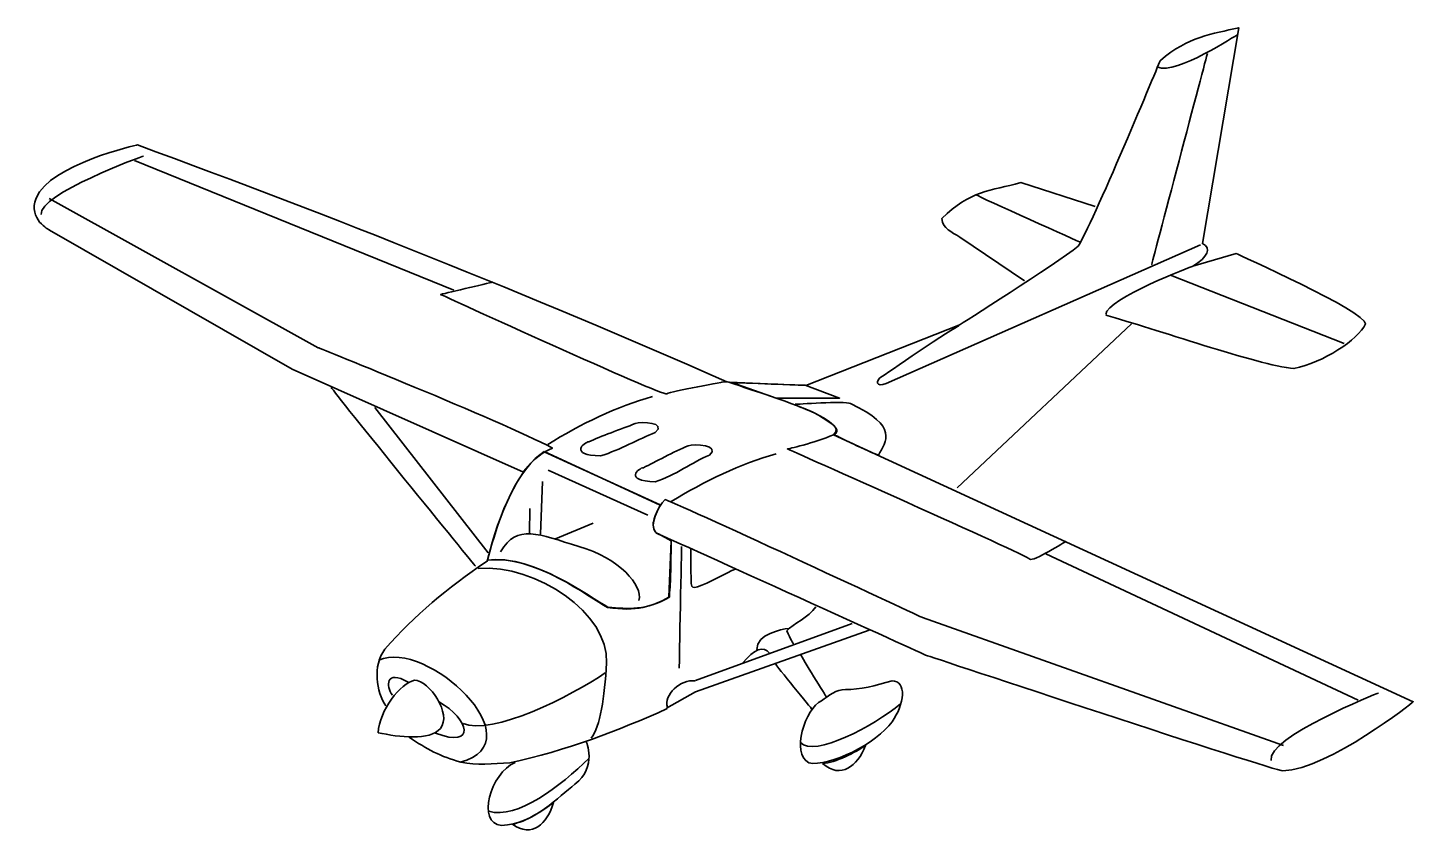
# Model space of a CAD drawing. Header units: inches. Extents: x 26 to 2962, y -2366 to -649.
import ezdxf

# ---------------------------------------------------------------- set-up
doc = ezdxf.new("R2010")
doc.units = ezdxf.units.IN
doc.header["$MEASUREMENT"] = 0
doc.layers.add('Layer 1', color=7, linetype='Continuous')

# ---------------------------------------------------------------- blocks, each defined once
blk = doc.blocks.new('block 2')
at = {"layer": 'Layer 1', "color": 7, "lineweight": 35}
for points in [[(929.3, -1204.7), (252.3, -930.2)], [(2447.7, -1172.9), (2816, -1317.8)], [(2365.2, -1276.6), (1995.6, -1623.6)], [(761.4, -1453.4), (1001.7, -1761.7)], [(1120.8, -1547.8), (1366.2, -1660)], [(1117.1, -1610.4), (1112.8, -1722.2)], [(1129.1, -1586), (1340.5, -1681.7)], [(1090.3, -1667.6), (1089.5, -1720.1)], [(1224.4, -1698.6), (1144.9, -1731.6)], [(2845.3, -2073.4), (2183.4, -1763.2)], [(1809.5, -1925.4), (1441.2, -2055.7), (1380, -2090.3)], [(1773.6, -1910.8), (1441.2, -2031.8)]]:
    blk.add_lwpolyline(points, dxfattribs=at)
for points, knots in [([(1497, -1398.9), (1497, -1398.9), (1675.2, -1406.9), (1675.2, -1406.9), (1675.2, -1406.9), (1999.6, -1279.2), (1999.6, -1279.2), (1999.6, -1279.2), (2204.4, -1150.1), (2252.2, -1111.7), (2277.9, -1075.8), (2426.4, -718.1), (2426.4, -718.1), (2485.8, -667.2), (2535.9, -662.7), (2592.6, -649), (2592.6, -649), (2515.5, -1106.4), (2515.5, -1106.4), (2536.3, -1116.6), (2526.6, -1134.7), (2495.5, -1154.2), (2495.5, -1154.2), (2587.3, -1127.6), (2587.3, -1127.6), (2587.3, -1127.6), (2863.4, -1251), (2861.2, -1276.6), (2845.3, -1310.1), (2771.8, -1358.3), (2709.6, -1371), (2631.8, -1363.7), (2410.4, -1285.2), (2310.7, -1257.9)], [0, 0, 0, 0, 1, 1, 1, 2, 2, 2, 3, 3, 3, 4, 4, 4, 5, 5, 5, 6, 6, 6, 7, 7, 7, 8, 8, 8, 9, 9, 9, 10, 10, 10, 11, 11, 11, 11]), ([(785.2, -2085.8), (764.7, -2055.1), (756.5, -2001.7), (783.1, -1965.3), (847.8, -1892.9), (912.5, -1837.4), (999.8, -1779.1), (1019.8, -1706.8), (1034.3, -1655.2), (1076.9, -1590.3), (1076.9, -1590.3), (586.8, -1372), (586.8, -1372), (586.8, -1372), (72.2, -1077.6), (72.2, -1077.6), (72.2, -1077.6), (26.1, -1055), (44, -1010.1), (72.9, -937.9), (258.6, -897.4), (258.6, -897.4), (678.7, -1051.4), (1080, -1211), (1507.7, -1398.9)], [0, 0, 0, 0, 1, 1, 1, 2, 2, 2, 3, 3, 3, 4, 4, 4, 5, 5, 5, 6, 6, 6, 7, 7, 7, 8, 8, 8, 8]), ([(2138.8, -1185.2), (2138.8, -1185.2), (2001.2, -1092.6), (2001.2, -1092.6), (1984, -1081), (1965.6, -1075.8), (1963.5, -1052.9), (2022.9, -994.4), (2067.2, -994.3), (2130.4, -977.2), (2130.4, -977.2), (2288.5, -1027.4), (2288.5, -1027.4)], [0, 0, 0, 0, 1, 1, 1, 2, 2, 2, 3, 3, 3, 4, 4, 4, 4]), ([(71.8, -1011.1), (71.8, -1011.1), (641.6, -1327), (641.6, -1327), (641.6, -1327), (1025.1, -1480.2), (1138, -1539.4), (1116.5, -1549.5), (1104.2, -1556.3), (1076.9, -1589.1)], [0, 0, 0, 0, 1, 1, 1, 2, 2, 2, 3, 3, 3, 3]), ([(1999.6, -1280.6), (1993, -1280.6), (1836.1, -1388.2), (1836.1, -1388.2), (1821.4, -1396.9), (1823.1, -1411.1), (1845.4, -1402.9), (1845.4, -1402.9), (2511.5, -1109), (2511.5, -1109)], [0, 0, 0, 0, 1, 1, 1, 2, 2, 2, 3, 3, 3, 3]), ([(1012, -1187.8), (1002.6, -1189.7), (901, -1214.1), (901, -1214.1), (901, -1214.1), (1373, -1430.4), (1380.5, -1424.7), (1388, -1419.1), (1506, -1398.4), (1506, -1398.4)], [0, 0, 0, 0, 1, 1, 1, 2, 2, 2, 3, 3, 3, 3]), ([(2226.7, -1736.9), (2226.7, -1736.9), (2155.2, -1782), (2149.6, -1774.5), (2143.9, -1767), (1636.2, -1541.3), (1636.2, -1541.3), (1636.2, -1541.3), (1692.8, -1529.3), (1734, -1511.2), (1749.4, -1494.8), (1728.8, -1487.7), (1702.1, -1469.9), (1676.4, -1452.8), (1506.5, -1398.4), (1506.5, -1398.4)], [0, 0, 0, 0, 1, 1, 1, 2, 2, 2, 3, 3, 3, 4, 4, 4, 5, 5, 5, 5]), ([(1518.6, -1400.9), (1533.6, -1401.2), (1673.9, -1406.5), (1673.9, -1406.5), (1673.9, -1406.5), (1746.7, -1433.5), (1746.7, -1433.5), (1746.7, -1433.5), (1612, -1434.1), (1612, -1434.1), (1612, -1434.1), (1518.6, -1400.9), (1518.6, -1400.9)], [0, 0, 0, 0, 1, 1, 1, 2, 2, 2, 3, 3, 3, 4, 4, 4, 4]), ([(1652.3, -1446.7), (1654.2, -1447.1), (1757, -1439.2), (1769.6, -1445.1), (1874, -1493.9), (1843.7, -1524.9), (1829.4, -1554.4), (1811.5, -1549.5), (1734.7, -1510.9), (1734.7, -1510.9), (1734.7, -1510.9), (1765.3, -1500.6), (1690.1, -1463.7), (1665.6, -1451.6), (1661.6, -1453.6), (1652.3, -1446.7)], [0, 0, 0, 0, 1, 1, 1, 2, 2, 2, 3, 3, 3, 4, 4, 4, 5, 5, 5, 5]), ([(1215.1, -1526.2), (1239, -1514.8), (1284.5, -1499.1), (1313.5, -1487.6), (1326.5, -1482.7), (1380.8, -1485.2), (1356.1, -1506.3), (1320.5, -1520.7), (1282.6, -1542.6), (1240.1, -1556.2), (1171.1, -1554.3), (1205.7, -1526.8), (1215.1, -1526.2)], [0, 0, 0, 0, 1, 1, 1, 2, 2, 2, 3, 3, 3, 4, 4, 4, 4]), ([(1733.4, -1511.2), (1733.4, -1511.2), (2962.4, -2077), (2962.4, -2077), (2962.4, -2077), (2784.4, -2219.5), (2685.7, -2223.2), (2669.7, -2223.8), (1930.5, -1978.6), (1930.5, -1978.6), (1930.5, -1978.6), (1402.5, -1738.7), (1357.4, -1719.3)], [0, 0, 0, 0, 1, 1, 1, 2, 2, 2, 3, 3, 3, 4, 4, 4, 4]), ([(1120.8, -1547.1), (1069.1, -1578.1), (1024.1, -1677), (1000.4, -1777.1), (1103.9, -1765.2), (1214, -1856.3), (1255, -1876.9), (1314.9, -1887.1), (1351.4, -1874), (1384.7, -1855.6), (1384.7, -1855.6), (1390, -1735.9), (1390, -1735.9), (1390, -1735.9), (1362.7, -1721.3), (1362.7, -1721.3), (1353, -1717.1), (1351.9, -1709.6), (1351.4, -1698.7), (1351.4, -1698.7), (1355.4, -1682.1), (1360.1, -1673.4), (1362.8, -1668.4), (1366.7, -1660.1), (1366.7, -1660.1), (1366.7, -1660.1), (1120.8, -1547.1), (1120.8, -1547.1)], [0, 0, 0, 0, 1, 1, 1, 2, 2, 2, 3, 3, 3, 4, 4, 4, 5, 5, 5, 6, 6, 6, 7, 7, 7, 8, 8, 8, 9, 9, 9, 9]), ([(1330.9, -1581), (1354.8, -1569.6), (1396.5, -1546.4), (1425.5, -1534.9), (1438.4, -1530), (1495.6, -1533.4), (1470.9, -1554.5), (1435.3, -1568.9), (1398.3, -1597.4), (1355.9, -1611), (1286.9, -1609.1), (1321.5, -1581.6), (1330.9, -1581)], [0, 0, 0, 0, 1, 1, 1, 2, 2, 2, 3, 3, 3, 4, 4, 4, 4]), ([(1356.9, -1718.3), (1342.4, -1702.8), (1361.4, -1664.9), (1376.8, -1648.5), (1431, -1669.3), (1922, -1898.6), (1922, -1898.6), (1922, -1898.6), (2687.3, -2169.3), (2687.3, -2169.3)], [0, 0, 0, 0, 1, 1, 1, 2, 2, 2, 3, 3, 3, 3]), ([(1028.2, -1759.3), (1063, -1698.4), (1108.6, -1722.6), (1194.1, -1747.7), (1280.7, -1773.2), (1329.5, -1830.2), (1321.5, -1862.1)], [0, 0, 0, 0, 1, 1, 1, 2, 2, 2, 2]), ([(999.9, -1776.8), (1096.2, -1764), (1218.9, -1855.7), (1255.8, -1876.6), (1297.8, -1880.3), (1338, -1884.2), (1385.9, -1855), (1389.1, -1810.2), (1388.5, -1810.2), (1389.9, -1734.4)], [0, 0, 0, 0, 1, 1, 1, 2, 2, 2, 3, 3, 3, 3]), ([(1431.3, -1753.8), (1431.8, -1766.7), (1431.5, -1815.4), (1432, -1826.7), (1432.5, -1836.2), (1437.4, -1835.6), (1445.4, -1833.7), (1468.4, -1826.2), (1508.9, -1802.2), (1525.8, -1796.1)], [0, 0, 0, 0, 1, 1, 1, 2, 2, 2, 3, 3, 3, 3]), ([(980.5, -1794.6), (1104, -1785.1), (1258.1, -1889.7), (1252.7, -1994.5), (1248.9, -2068.1), (1239.1, -2129.3), (1220.3, -2153.8)], [0, 0, 0, 0, 1, 1, 1, 2, 2, 2, 2]), ([(1696.3, -1876.1), (1681, -1897.9), (1648.2, -1911.3), (1635, -1926.7), (1643, -1945.3), (1648.3, -1953.9), (1648.3, -1953.9)], [0, 0, 0, 0, 1, 1, 1, 2, 2, 2, 2]), ([(768.7, -2142.5), (812.9, -2151.9), (878.2, -2160.1), (900.6, -2133.3), (925.7, -2103.3), (877.5, -2032.2), (845.6, -2031.2), (816, -2037.8), (771.4, -2095), (768.7, -2142.5)], [0, 0, 0, 0, 1, 1, 1, 2, 2, 2, 3, 3, 3, 3]), ([(1708.1, -2074.6), (1674.2, -2090.6), (1642.9, -2186.3), (1681.2, -2206.3), (1725.3, -2215.7), (1825.5, -2164.8), (1857.7, -2119.5), (1884.6, -2081.6), (1889.6, -2033.4), (1857.7, -2032.4), (1823.8, -2042.4), (1789.2, -2051.6), (1759, -2051), (1739.2, -2050.7), (1724.7, -2063.7), (1708.1, -2074.6)], [0, 0, 0, 0, 1, 1, 1, 2, 2, 2, 3, 3, 3, 4, 4, 4, 5, 5, 5, 5]), ([(1381.5, -2091.5), (1277.7, -2137.4), (1167.4, -2181), (1047.6, -2206.2), (1011.2, -2207.2), (978.5, -2213), (943.9, -2204.6), (901.9, -2193.5), (870.8, -2177.1), (834.4, -2151.9)], [0, 0, 0, 0, 1, 1, 1, 2, 2, 2, 3, 3, 3, 3]), ([(1059.1, -2205.7), (1006.4, -2227.4), (976.7, -2334.8), (1030.3, -2338.7), (1099.4, -2336), (1152.2, -2277.5), (1185.4, -2251.8), (1234.4, -2214.1), (1209.4, -2160.9), (1209.4, -2160.9)], [0, 0, 0, 0, 1, 1, 1, 2, 2, 2, 3, 3, 3, 3]), ([(1710.7, -2207.8), (1749.9, -2241.3), (1784, -2214), (1801.6, -2169.7), (1780.2, -2184.3), (1737.5, -2206.1), (1710.7, -2207.8)], [0, 0, 0, 0, 1, 1, 1, 2, 2, 2, 2]), ([(1053.1, -2336.2), (1095.1, -2366.1), (1126.7, -2336), (1140.3, -2290.3), (1120.2, -2306.7), (1079.7, -2332.2), (1053.1, -2336.2)], [0, 0, 0, 0, 1, 1, 1, 2, 2, 2, 2])]:
    blk.add_open_spline(points, degree=3, knots=knots, dxfattribs=at)
for points in [[(2421.1, -732.8), (2458.3, -750), (2589.9, -663.6), (2589.9, -663.6)], [(2526.1, -703.5), (2523.5, -712.8), (2407.8, -1151.6), (2407.8, -1151.6)], [(54.9, -1044.9), (47.4, -1001.7), (271.1, -920.8), (271.1, -920.8)], [(2035.5, -1002.7), (2043.5, -1008), (2257.5, -1103.7), (2257.5, -1103.7)], [(2310.7, -1256.6), (2313.4, -1222), (2495.5, -1154.2), (2495.5, -1154.2)], [(669.5, -1411), (674.8, -1421.7), (974.8, -1789.6), (974.8, -1789.6)], [(1350.4, -1430.4), (1276.3, -1450.5), (1196.9, -1489.1), (1128.1, -1531.8)], [(1612.2, -1551.6), (1538.1, -1571.7), (1458.6, -1610.4), (1389.9, -1653)], [(1406.8, -2005.8), (1406.8, -1996.4), (1411.7, -1748), (1411.7, -1748)], [(1571.1, -1966.1), (1571.4, -1932.6), (1623.2, -1924), (1638.4, -1921.4)], [(770.1, -1989.1), (870.4, -1941.7), (1106.4, -2161.3), (942.2, -2205.2)], [(1541, -1995.2), (1566, -1965.7), (1585, -1956.8), (1598.9, -1974.9)], [(1609.9, -1995.9), (1612.3, -1999.6), (1688, -2092.7), (1688, -2092.7)], [(1664, -1977.1), (1666.3, -1983.2), (1718.5, -2066.4), (1718.5, -2066.4)], [(799, -2062.7), (784.8, -2044.8), (784.1, -2007.5), (832.4, -2035.4)], [(1250.1, -2015.8), (1179.6, -2064.4), (1008.2, -2150.7), (948.6, -2122.7)], [(1382.2, -2088.3), (1372.1, -2064.1), (1410, -2027.4), (1440.6, -2032.9)], [(890.4, -2143.8), (977.1, -2175.8), (963.1, -2114), (896.5, -2076.6)], [(1875.9, -2081.3), (1819, -2128.5), (1692.2, -2195.5), (1664.1, -2163.2)], [(2661, -2201.3), (2651.6, -2152.4), (2888.5, -2058.4), (2888.5, -2058.4)], [(1215.4, -2196.8), (1155.7, -2254.8), (1062.8, -2327.5), (1003.2, -2308.8)]]:
    blk.add_open_spline(points, degree=3, dxfattribs=at)

msp = doc.modelspace()

# ---------------------------------------------------------------- block references
at = {"layer": 'Layer 1'}
msp.add_blockref('block 2', (0, 0), dxfattribs=at)

doc.saveas('drawing.dxf')
